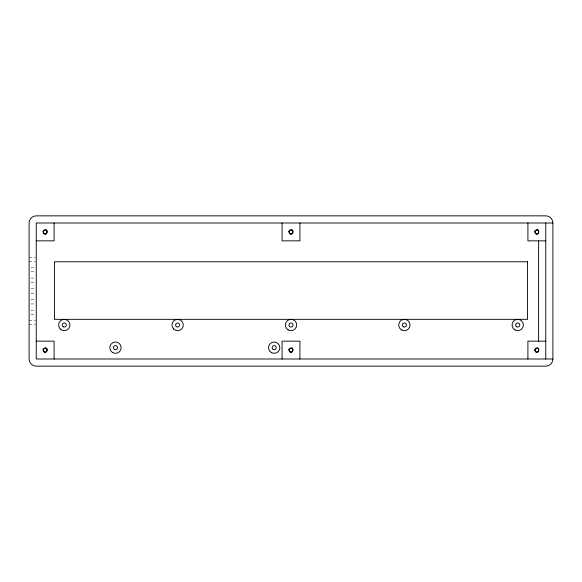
<?xml version="1.0" encoding="UTF-8"?>
<svg xmlns="http://www.w3.org/2000/svg" width="582" height="582" viewBox="0 0 582 582"><rect width="100%" height="100%" fill="white"/><g stroke="black" fill="none" stroke-linecap="round" stroke-linejoin="round"><path stroke-width="0.44" stroke-dasharray="2.91 2.18" d="M29.1 257.222L35.349 257.222M29.1 261.398L35.349 261.398M30.882 267.342L35.349 267.342M30.882 271.809L35.349 271.809M30.882 278.058L35.349 278.058M30.882 282.517L36.244 282.517M30.882 288.767L35.349 288.767M30.882 293.233L35.349 293.233M30.882 299.483L35.349 299.483M30.882 303.942L35.349 303.942M30.882 310.191L35.349 310.191M30.882 314.658L35.349 314.658M29.1 320.602L35.349 320.602M29.1 324.778L35.349 324.778"/><path stroke-width="0.87" d="M552.9 222.993L36.244 222.993L36.244 359.007L552.9 359.007L552.9 222.993A7.144 7.144 0 0 0 545.756 215.849L36.244 215.849A7.144 7.144 0 0 0 29.1 222.993L29.1 359.007A7.144 7.144 0 0 0 36.244 366.151L545.756 366.151A7.144 7.144 0 0 0 552.9 359.007M36.244 240.846L54.097 240.846L54.097 222.993M545.756 240.846L527.903 240.846L527.903 222.993M36.244 341.154L54.097 341.154L54.097 359.007M545.756 341.154L527.903 341.154L527.903 359.007M545.756 222.993L545.756 359.007M538.619 240.846L538.619 341.154M299.926 222.993L299.926 240.846L282.074 240.846L282.074 222.993M299.926 359.007L299.926 341.154L282.074 341.154L282.074 359.007M43.199 231.389C45.978 240.25 50.037 225.103 43.199 231.389M43.199 349.556C45.978 358.417 50.037 343.271 43.199 349.556M289.028 231.389C291.808 240.25 295.867 225.103 289.028 231.389M289.028 349.556C291.808 358.417 295.867 343.271 289.028 349.556M534.858 231.389C537.644 240.25 541.704 225.103 534.858 231.389M534.858 349.556C537.644 358.417 541.704 343.271 534.858 349.556M527.547 261.769L54.453 261.769L54.453 319.343L527.547 319.343L527.547 261.769M60.259 329.019A5.667 5.667 0 0 0 69.745 326.48A5.667 5.667 0 0 0 62.805 319.533A5.667 5.667 0 0 0 60.259 329.019M112.646 352.583A5.667 5.667 0 0 0 121.143 347.672A5.667 5.667 0 0 0 112.646 342.762A5.667 5.667 0 0 0 112.646 352.583M173.625 329.019A5.667 5.667 0 0 0 183.112 326.48A5.667 5.667 0 0 0 176.171 319.533A5.667 5.667 0 0 0 173.625 329.019M114.458 349.44A2.037 2.037 0 0 0 117.52 347.672A2.037 2.037 0 0 0 114.458 345.904A2.037 2.037 0 0 0 114.458 349.44M289.56 326.451A2.037 2.037 0 0 0 292.972 325.534A2.037 2.037 0 0 0 290.469 323.039A2.037 2.037 0 0 0 289.56 326.451M44.145 351.848A2.037 2.037 0 0 0 47.207 350.08A2.037 2.037 0 0 0 44.145 348.32A2.037 2.037 0 0 0 44.145 351.848M271.358 352.583A5.667 5.667 0 0 0 279.855 347.672A5.667 5.667 0 0 0 271.358 342.762A5.667 5.667 0 0 0 271.358 352.583M403.348 326.778A2.037 2.037 0 0 0 406.403 325.011A2.037 2.037 0 0 0 403.348 323.243A2.037 2.037 0 0 0 403.348 326.778M63.249 326.778A2.037 2.037 0 0 0 66.312 325.011A2.037 2.037 0 0 0 63.249 323.243A2.037 2.037 0 0 0 63.249 326.778M176.193 326.451A2.037 2.037 0 0 0 179.605 325.534A2.037 2.037 0 0 0 177.11 323.039A2.037 2.037 0 0 0 176.193 326.451M44.145 233.68A2.037 2.037 0 0 0 47.207 231.92A2.037 2.037 0 0 0 44.145 230.152A2.037 2.037 0 0 0 44.145 233.68M514.895 329.921A5.667 5.667 0 0 0 523.4 325.011A5.667 5.667 0 0 0 514.895 320.1A5.667 5.667 0 0 0 514.895 329.921M401.529 329.921A5.667 5.667 0 0 0 410.034 325.011A5.667 5.667 0 0 0 401.529 320.1A5.667 5.667 0 0 0 401.529 329.921M288.163 329.921A5.667 5.667 0 0 0 296.667 325.011A5.667 5.667 0 0 0 288.163 320.1A5.667 5.667 0 0 0 288.163 329.921M516.707 326.778A2.037 2.037 0 0 0 519.77 325.011A2.037 2.037 0 0 0 516.707 323.243A2.037 2.037 0 0 0 516.707 326.778M273.169 349.44A2.037 2.037 0 0 0 276.232 347.672A2.037 2.037 0 0 0 273.169 345.904A2.037 2.037 0 0 0 273.169 349.44M289.982 233.68A2.037 2.037 0 0 0 293.037 231.92A2.037 2.037 0 0 0 289.982 230.152A2.037 2.037 0 0 0 289.982 233.68M535.811 233.68A2.037 2.037 0 0 0 538.874 231.92A2.037 2.037 0 0 0 535.811 230.152A2.037 2.037 0 0 0 535.811 233.68M535.811 351.848A2.037 2.037 0 0 0 538.874 350.08A2.037 2.037 0 0 0 535.811 348.32A2.037 2.037 0 0 0 535.811 351.848M289.982 351.848A2.037 2.037 0 0 0 293.037 350.08A2.037 2.037 0 0 0 289.982 348.32A2.037 2.037 0 0 0 289.982 351.848"/></g></svg>
